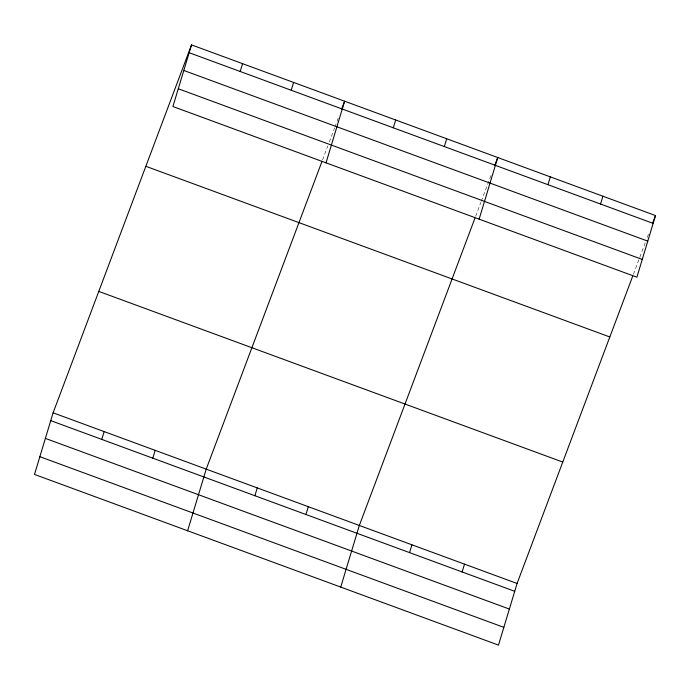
<?xml version="1.0" encoding="UTF-8"?>
<svg xmlns="http://www.w3.org/2000/svg" width="690" height="690" viewBox="0 0 690 690"><rect width="100%" height="100%" fill="white"/><g stroke="black" fill="none" stroke-linecap="round" stroke-linejoin="round"><path stroke-width="0.52" stroke-dasharray="3.45 2.59" d="M322.541 159.925L327.785 145.995M329.285 142.011L334.521 128.081M334.9 127.081L338.264 118.128M475.66 216.246L480.895 202.317M481.275 201.316L491.754 173.457M633.411 274.275L645.762 241.44M647.263 237.455L648.764 233.47"/><path stroke-width="1.03" d="M191.518 44.885L172.914 106.519L636.896 277.19L655.5 215.565L191.518 44.885L53.104 412.81L34.5 474.435L498.482 645.116L517.086 583.481L632.661 276.267M101.784 439.409L104.147 431.586M240.198 71.484L242.561 63.661M152.818 458.177L155.181 450.354M291.232 90.252L293.595 82.429M187.611 530.765L206.224 469.131L321.799 161.917M326.025 162.84L344.629 101.206L341.636 109.167M254.895 495.731L257.258 487.908M393.309 127.805L395.672 119.982M305.937 514.499L308.301 506.684M444.343 146.582L446.706 138.759M340.731 587.087L359.335 525.452L474.91 218.238M479.136 219.161L497.749 157.527L494.747 165.488M409.558 552.621L411.921 544.798M547.972 184.696L550.327 176.873M462.145 571.967L464.508 564.144M600.55 204.042L602.913 196.219M652.507 223.526L655.5 215.565M189.155 52.707L653.137 223.379M183.799 70.466L647.781 241.138M178.27 88.76L642.252 259.431M145.84 166.299L609.822 336.979M98.782 291.396L562.764 462.067M53.104 412.81L517.086 583.481M50.75 420.633L514.723 591.304M45.385 438.392L509.367 609.063M39.865 456.685L503.838 627.357"/></g></svg>
